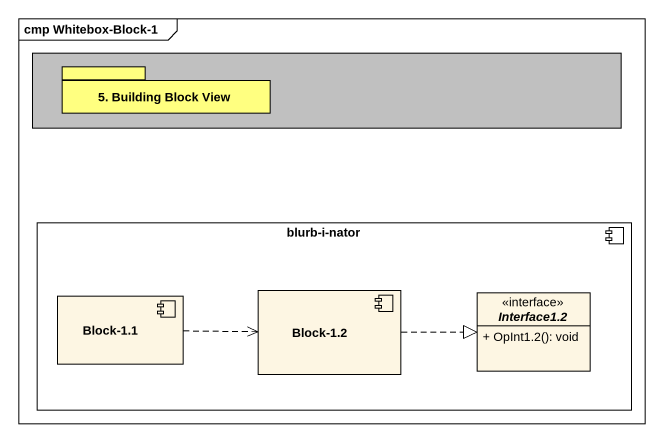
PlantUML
@startuml
mainframe cmp Whitebox-Block-1
allowmixing
hide circle
hide empty members
skinparam classAttributeIconSize 0
rectangle " " as rectangle1 #C0C0C0 {
  package "5. Building Block View" as p5_Building_Block_View #FFFF80 {
  }
}
component "blurb-i-nator" as blurb_i_nator {
  component "Block-1.1" as Block_1_1
  component "Block-1.2" as Block_1_2
  interface "Interface1.2" as Interface1_2 {
    + OpInt1.2(): void
  }
}
Block_1_1 .right.> Block_1_2
Block_1_2 .right.|> Interface1_2
@enduml
